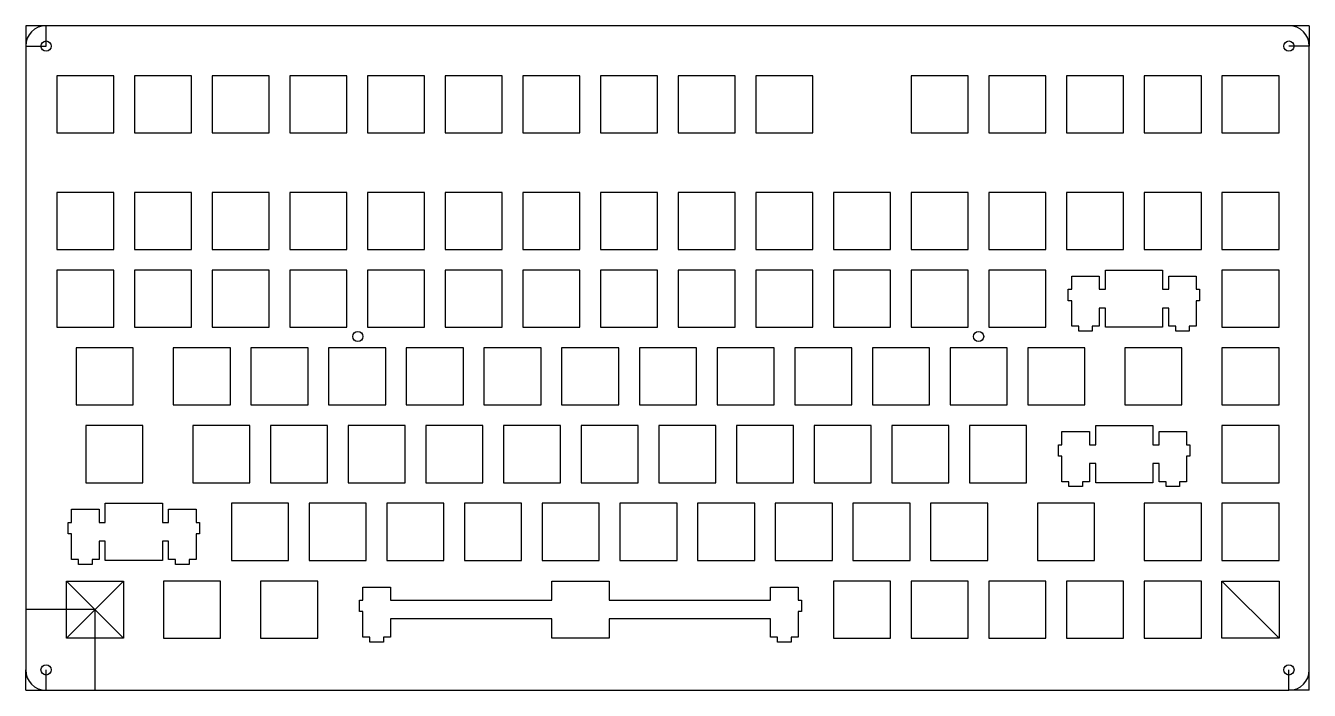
# Model space of a CAD drawing. Header units: millimetres. Extents: x 0 to 315, y 0 to 163.
import ezdxf

# ---------------------------------------------------------------- set-up
doc = ezdxf.new("R2010")
doc.units = ezdxf.units.MM
doc.layers.get('0').update_dxf_attribs({"linetype": 'CONTINUOUS'})

msp = doc.modelspace()

# ---------------------------------------------------------------- linework, layer by layer
for p, q in [((314.8, 162.875), (309.8, 162.875)), ((314.8, 162.875), (314.8, 157.875)), ((314.8, 157.875), (309.8, 157.875)), ((10.00091, 26.7831), (24.0004, 26.7831)), ((10.00091, 12.78364), (10.00091, 26.7831)), ((10.00091, 26.7831), (24.0004, 12.78364)), ((24.0004, 26.7831), (10.00091, 12.78364)), ((24.0004, 26.7831), (24.0004, 12.78364)), ((293.37, 26.7831), (307.369, 26.7831)), ((293.37, 12.78364), (293.37, 26.7831)), ((293.37, 26.7831), (307.369, 12.78364)), ((307.369, 26.7831), (307.369, 12.78364)), ((17.00066, 19.78337), (0, 19.78337)), ((17.00066, 19.78337), (17.00066, 0)), ((24.0004, 12.78364), (10.00091, 12.78364)), ((307.369, 12.78364), (293.37, 12.78364)), ((0, 0), (0, 5)), ((5, 0), (5, 5)), ((309.8, 0), (309.8, 5)), ((314.8, 0), (314.8, 5)), ((0, 0), (5, 0)), ((314.8, 0), (309.8, 0))]:
    msp.add_line(p, q)
msp.add_lwpolyline([(0, 157.875), (0, 5, 0.414213562), (5, 0), (309.8, 0, 0.414213562), (314.8, 5), (314.8, 157.875, 0.414213562), (309.8, 162.875), (5, 162.875, 0.414213562)], format="xyb", close=True)
for points in [[(5, 162.875), (0, 162.875), (0, 157.875), (5, 157.875)], [(7.61965, 136.609), (21.6192, 136.609), (21.6192, 150.608), (7.61965, 150.608)], [(40.669, 150.608), (26.6697, 150.608), (26.6697, 136.609), (40.669, 136.609)], [(59.719, 150.608), (45.7197, 150.608), (45.7197, 136.609), (59.719, 136.609)], [(64.7697, 136.609), (78.769, 136.609), (78.769, 150.608), (64.7697, 150.608)], [(97.819, 150.608), (83.8197, 150.608), (83.8197, 136.609), (97.819, 136.609)], [(116.869, 150.608), (102.8683, 150.608), (102.8683, 136.609), (116.869, 136.609)], [(135.919, 150.608), (121.918, 150.608), (121.918, 136.609), (135.919, 136.609)], [(154.969, 150.608), (140.97, 150.608), (140.97, 136.609), (154.969, 136.609)], [(174.019, 150.608), (160.02, 150.608), (160.02, 136.609), (174.019, 136.609)], [(193.069, 150.608), (179.07, 150.608), (179.07, 136.609), (193.069, 136.609)], [(231.169, 150.608), (217.17, 150.608), (217.17, 136.609), (231.169, 136.609)], [(250.219, 150.608), (236.22, 150.608), (236.22, 136.609), (250.219, 136.609)], [(269.269, 150.608), (255.27, 150.608), (255.27, 136.609), (269.269, 136.609)], [(288.319, 150.608), (274.32, 150.608), (274.32, 136.609), (288.319, 136.609)], [(307.369, 150.608), (293.37, 150.608), (293.37, 136.609), (307.369, 136.609)], [(21.6192, 122.033), (7.61965, 122.033), (7.61965, 108.0338), (21.6192, 108.0338)], [(40.669, 122.033), (26.6697, 122.033), (26.6697, 108.0338), (40.669, 108.0338)], [(59.719, 122.033), (45.7197, 122.033), (45.7197, 108.0338), (59.719, 108.0338)], [(78.769, 122.033), (64.7697, 122.033), (64.7697, 108.0338), (78.769, 108.0338)], [(97.819, 122.033), (83.8197, 122.033), (83.8197, 108.0338), (97.819, 108.0338)], [(116.869, 122.033), (102.8683, 122.033), (102.8683, 108.0338), (116.869, 108.0338)], [(135.919, 122.033), (121.918, 122.033), (121.918, 108.0338), (135.919, 108.0338)], [(154.969, 122.033), (140.97, 122.033), (140.97, 108.0338), (154.969, 108.0338)], [(174.019, 122.033), (160.02, 122.033), (160.02, 108.0338), (174.019, 108.0338)], [(193.069, 122.033), (179.07, 122.033), (179.07, 108.0338), (193.069, 108.0338)], [(212.119, 122.033), (198.12, 122.033), (198.12, 108.0338), (212.119, 108.0338)], [(231.169, 122.033), (217.17, 122.033), (217.17, 108.0338), (231.169, 108.0338)], [(250.219, 122.033), (236.22, 122.033), (236.22, 108.0338), (250.219, 108.0338)], [(269.269, 122.033), (255.27, 122.033), (255.27, 108.0338), (269.269, 108.0338)], [(288.319, 122.033), (274.32, 122.033), (274.32, 108.0338), (288.319, 108.0338)], [(307.369, 122.033), (293.37, 122.033), (293.37, 108.0338), (307.369, 108.0338)], [(21.6192, 102.9831), (7.61965, 102.9831), (7.61965, 88.9838), (21.6192, 88.9838)], [(40.669, 102.9831), (26.6697, 102.9831), (26.6697, 88.9838), (40.669, 88.9838)], [(59.719, 102.9831), (45.7197, 102.9831), (45.7197, 88.9838), (59.719, 88.9838)], [(78.769, 102.9831), (64.7697, 102.9831), (64.7697, 88.9838), (78.769, 88.9838)], [(97.819, 102.9831), (83.8197, 102.9831), (83.8197, 88.9838), (97.819, 88.9838)], [(116.869, 102.9831), (102.8683, 102.9831), (102.8683, 88.9838), (116.869, 88.9838)], [(135.919, 102.9831), (121.918, 102.9831), (121.918, 88.9838), (135.919, 88.9838)], [(154.969, 102.9831), (140.97, 102.9831), (140.97, 88.9838), (154.969, 88.9838)], [(174.019, 102.9831), (160.02, 102.9831), (160.02, 88.9838), (174.019, 88.9838)], [(193.069, 102.9831), (179.07, 102.9831), (179.07, 88.9838), (193.069, 88.9838)], [(212.119, 102.9831), (198.12, 102.9831), (198.12, 88.9838), (212.119, 88.9838)], [(231.169, 102.9831), (217.17, 102.9831), (217.17, 88.9838), (231.169, 88.9838)], [(250.219, 102.9831), (236.22, 102.9831), (236.22, 88.9838), (250.219, 88.9838)], [(264.795, 98.2826), (264.795, 102.9831), (278.794, 102.9831), (278.794, 98.2826), (280.32, 98.2826), (280.32, 101.5127), (287.069, 101.5127), (287.069, 98.2826), (287.895, 98.2826), (287.895, 95.4837), (287.069, 95.4837), (287.069, 89.2138), (285.344, 89.2138), (285.344, 88.0136), (282.045, 88.0136), (282.045, 89.2138), (280.32, 89.2138), (280.32, 93.6828), (278.794, 93.6828), (278.794, 88.9838), (264.795, 88.9838), (264.795, 93.6828), (263.269, 93.6828), (263.269, 89.2138), (261.544, 89.2138), (261.544, 88.0136), (258.243, 88.0136), (258.243, 89.2138), (256.52, 89.2138), (256.52, 95.4837), (255.694, 95.4837), (255.694, 98.2826), (256.52, 98.2826), (256.52, 101.5127), (263.269, 101.5127), (263.269, 98.2826)], [(307.369, 102.9831), (293.37, 102.9831), (293.37, 88.9838), (307.369, 88.9838)], [(26.3817, 83.9331), (12.38216, 83.9331), (12.38216, 69.9338), (26.3817, 69.9338)], [(50.194, 69.9338), (50.194, 83.9331), (36.1947, 83.9331), (36.1947, 69.9338)], [(69.244, 83.9331), (55.2447, 83.9331), (55.2447, 69.9338), (69.244, 69.9338)], [(74.2947, 83.9331), (74.2947, 69.9338), (88.294, 69.9338), (88.294, 83.9331)], [(107.344, 83.9331), (93.3447, 83.9331), (93.3447, 69.9338), (107.344, 69.9338)], [(126.394, 83.9331), (112.395, 83.9331), (112.395, 69.9338), (126.394, 69.9338)], [(145.444, 83.9331), (131.445, 83.9331), (131.445, 69.9338), (145.444, 69.9338)], [(164.494, 83.9331), (150.495, 83.9331), (150.495, 69.9338), (164.494, 69.9338)], [(183.544, 83.9331), (169.545, 83.9331), (169.545, 69.9338), (183.544, 69.9338)], [(202.594, 69.9338), (202.594, 83.9331), (188.595, 83.9331), (188.595, 69.9338)], [(221.644, 83.9331), (207.645, 83.9331), (207.645, 69.9338), (221.644, 69.9338)], [(240.694, 69.9338), (240.694, 83.9331), (226.695, 83.9331), (226.695, 69.9338)], [(259.744, 83.9331), (245.745, 83.9331), (245.745, 69.9338), (259.744, 69.9338)], [(283.557, 83.9331), (269.557, 83.9331), (269.557, 69.9338), (283.557, 69.9338)], [(307.369, 83.9331), (293.37, 83.9331), (293.37, 69.9338), (307.369, 69.9338)], [(28.7629, 64.8831), (14.76203, 64.8831), (14.76203, 50.8838), (28.7629, 50.8838)], [(54.9565, 64.8831), (40.9572, 64.8831), (40.9572, 50.8838), (54.9565, 50.8838)], [(74.0065, 64.8831), (60.0072, 64.8831), (60.0072, 50.8838), (74.0065, 50.8838)], [(93.0565, 50.8838), (93.0565, 64.8831), (79.0572, 64.8831), (79.0572, 50.8838)], [(112.107, 64.8831), (98.1072, 64.8831), (98.1072, 50.8838), (112.107, 50.8838)], [(131.157, 64.8831), (117.157, 64.8831), (117.157, 50.8838), (131.157, 50.8838)], [(150.207, 64.8831), (136.207, 64.8831), (136.207, 50.8838), (150.207, 50.8838)], [(169.257, 50.8838), (169.257, 64.8831), (155.257, 64.8831), (155.257, 50.8838)], [(188.307, 64.8831), (174.307, 64.8831), (174.307, 50.8838), (188.307, 50.8838)], [(207.357, 64.8831), (193.357, 64.8831), (193.357, 50.8838), (207.357, 50.8838)], [(226.407, 64.8831), (212.407, 64.8831), (212.407, 50.8838), (226.407, 50.8838)], [(245.457, 64.8831), (231.457, 64.8831), (231.457, 50.8838), (245.457, 50.8838)], [(253.313, 57.3837), (253.313, 60.1826), (254.137, 60.1826), (254.137, 63.4127), (260.888, 63.4127), (260.888, 60.1826), (262.412, 60.1826), (262.412, 64.8831), (276.413, 64.8831), (276.413, 60.1826), (277.937, 60.1826), (277.937, 63.4127), (284.688, 63.4127), (284.688, 60.1826), (285.512, 60.1826), (285.512, 57.3837), (284.688, 57.3837), (284.688, 51.1138), (282.963, 51.1138), (282.963, 49.9136), (279.662, 49.9136), (279.662, 51.1138), (277.937, 51.1138), (277.937, 55.5828), (276.413, 55.5828), (276.413, 50.8838), (262.412, 50.8838), (262.412, 55.5828), (260.888, 55.5828), (260.888, 51.1138), (259.161, 51.1138), (259.161, 49.9136), (255.862, 49.9136), (255.862, 51.1138), (254.137, 51.1138), (254.137, 57.3837)], [(307.369, 64.8831), (293.37, 64.8831), (293.37, 50.8838), (307.369, 50.8838)], [(41.8004, 44.3628), (41.8004, 41.1326), (42.6259, 41.1326), (42.6259, 38.3338), (41.8004, 38.3338), (41.8004, 32.0638), (40.0752, 32.0638), (40.0752, 30.8635), (36.7748, 30.8635), (36.7748, 32.0638), (35.0509, 32.0638), (35.0509, 36.5327), (33.5254, 36.5327), (33.5254, 31.8336), (19.5259, 31.8336), (19.5259, 36.5327), (18.0004, 36.5327), (18.0004, 32.0638), (16.2751, 32.0638), (16.2751, 30.8635), (12.97609, 30.8635), (12.97609, 32.0638), (11.2508, 32.0638), (11.2508, 38.3338), (10.42533, 38.3338), (10.42533, 41.1326), (11.2508, 41.1326), (11.2508, 44.3628), (18.0004, 44.3628), (18.0004, 41.1326), (19.5259, 41.1326), (19.5259, 45.833), (33.5254, 45.833), (33.5254, 41.1326), (35.0509, 41.1326), (35.0509, 44.3628)], [(50.4822, 31.8336), (64.4815, 31.8336), (64.4815, 45.833), (50.4822, 45.833)], [(83.5315, 45.833), (69.5322, 45.833), (69.5322, 31.8336), (83.5315, 31.8336)], [(102.5815, 31.8336), (102.5815, 45.833), (88.5822, 45.833), (88.5822, 31.8336)], [(107.632, 31.8336), (121.632, 31.8336), (121.632, 45.833), (107.632, 45.833)], [(140.682, 31.8336), (140.682, 45.833), (126.682, 45.833), (126.682, 31.8336)], [(145.732, 31.8336), (159.732, 31.8336), (159.732, 45.833), (145.732, 45.833)], [(178.782, 45.833), (164.782, 45.833), (164.782, 31.8336), (178.782, 31.8336)], [(183.832, 45.833), (183.832, 31.8336), (197.832, 31.8336), (197.832, 45.833)], [(202.882, 45.833), (202.882, 31.8336), (216.882, 31.8336), (216.882, 45.833)], [(235.932, 45.833), (221.932, 45.833), (221.932, 31.8336), (235.932, 31.8336)], [(262.125, 45.833), (248.126, 45.833), (248.126, 31.8336), (262.125, 31.8336)], [(288.319, 45.833), (274.32, 45.833), (274.32, 31.8336), (288.319, 31.8336)], [(293.37, 45.833), (293.37, 31.8336), (307.369, 31.8336), (307.369, 45.833)], [(47.8128, 26.7831), (33.812, 26.7831), (33.812, 12.78364), (47.8128, 12.78364)], [(71.6253, 26.7831), (57.626, 26.7831), (57.626, 12.78364), (71.6253, 12.78364)], [(189.438, 13.01377), (187.713, 13.01377), (187.713, 11.8135), (184.412, 11.8135), (184.412, 13.01377), (182.687, 13.01377), (182.687, 17.48273), (143.063, 17.48273), (143.063, 12.78364), (129.062, 12.78364), (129.062, 17.48273), (89.4381, 17.48273), (89.4381, 13.01377), (87.7126, 13.01377), (87.7126, 11.8135), (84.412, 11.8135), (84.412, 13.01377), (82.687, 13.01377), (82.687, 19.28384), (81.8629, 19.28384), (81.8629, 22.084), (82.687, 22.084), (82.687, 25.3128), (89.4381, 25.3128), (89.4381, 22.084), (129.062, 22.084), (129.062, 26.7831), (143.063, 26.7831), (143.063, 22.084), (182.687, 22.084), (182.687, 25.3128), (189.438, 25.3128), (189.438, 22.084), (190.262, 22.084), (190.262, 19.28384), (189.438, 19.28384)], [(198.12, 26.7831), (198.12, 12.78364), (212.119, 12.78364), (212.119, 26.7831)], [(231.169, 12.78364), (231.169, 26.7831), (217.17, 26.7831), (217.17, 12.78364)], [(250.219, 26.7831), (236.22, 26.7831), (236.22, 12.78364), (250.219, 12.78364)], [(255.27, 12.78364), (269.269, 12.78364), (269.269, 26.7831), (255.27, 26.7831)], [(274.32, 12.78364), (288.319, 12.78364), (288.319, 26.7831), (274.32, 26.7831)]]:
    msp.add_lwpolyline(points, close=True)
for centre in [(5, 157.875), (309.8, 157.875), (81.4528, 86.71415), (233.6945, 86.71415), (5, 5), (309.8, 5)]:
    msp.add_circle(centre, 1.25)

doc.saveas('drawing.dxf')
